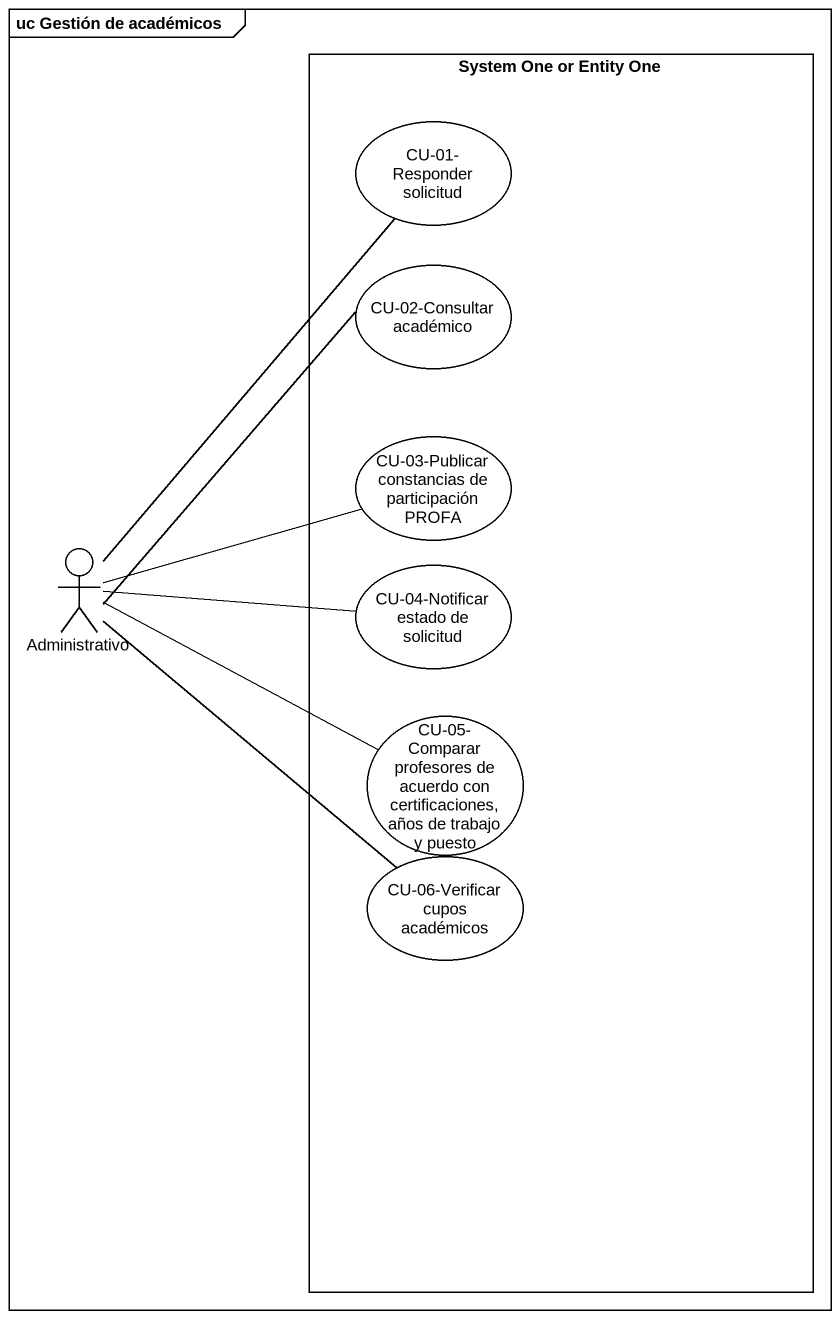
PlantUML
@startuml
mainframe uc Gestión de académicos
rectangle "System One or Entity One" as System_One_or_Entity_One {
  usecase "CU-01- Responder solicitud" as CU_01_Responder_solicitud
  usecase "CU-02-Consultar académico" as CU_02_Consultar_académico
  usecase "CU-03-Publicar constancias de participación PROFA" as CU_03_Publicar_constancias
  usecase "CU-04-Notificar estado de solicitud" as CU_04_Notificar_estado_de
  usecase "CU-05- Comparar profesores de acuerdo con certificaciones, años de trabajo y puesto" as CU_05_Comparar_profesores
  usecase "CU-06-Verificar cupos académicos" as CU_06_Verificar_cupos
}
actor Administrativo
Administrativo -up- CU_01_Responder_solicitud
Administrativo -up- CU_02_Consultar_académico
Administrativo -right- CU_03_Publicar_constancias
Administrativo -right- CU_04_Notificar_estado_de
Administrativo -right- CU_05_Comparar_profesores
Administrativo -- CU_06_Verificar_cupos
@enduml
